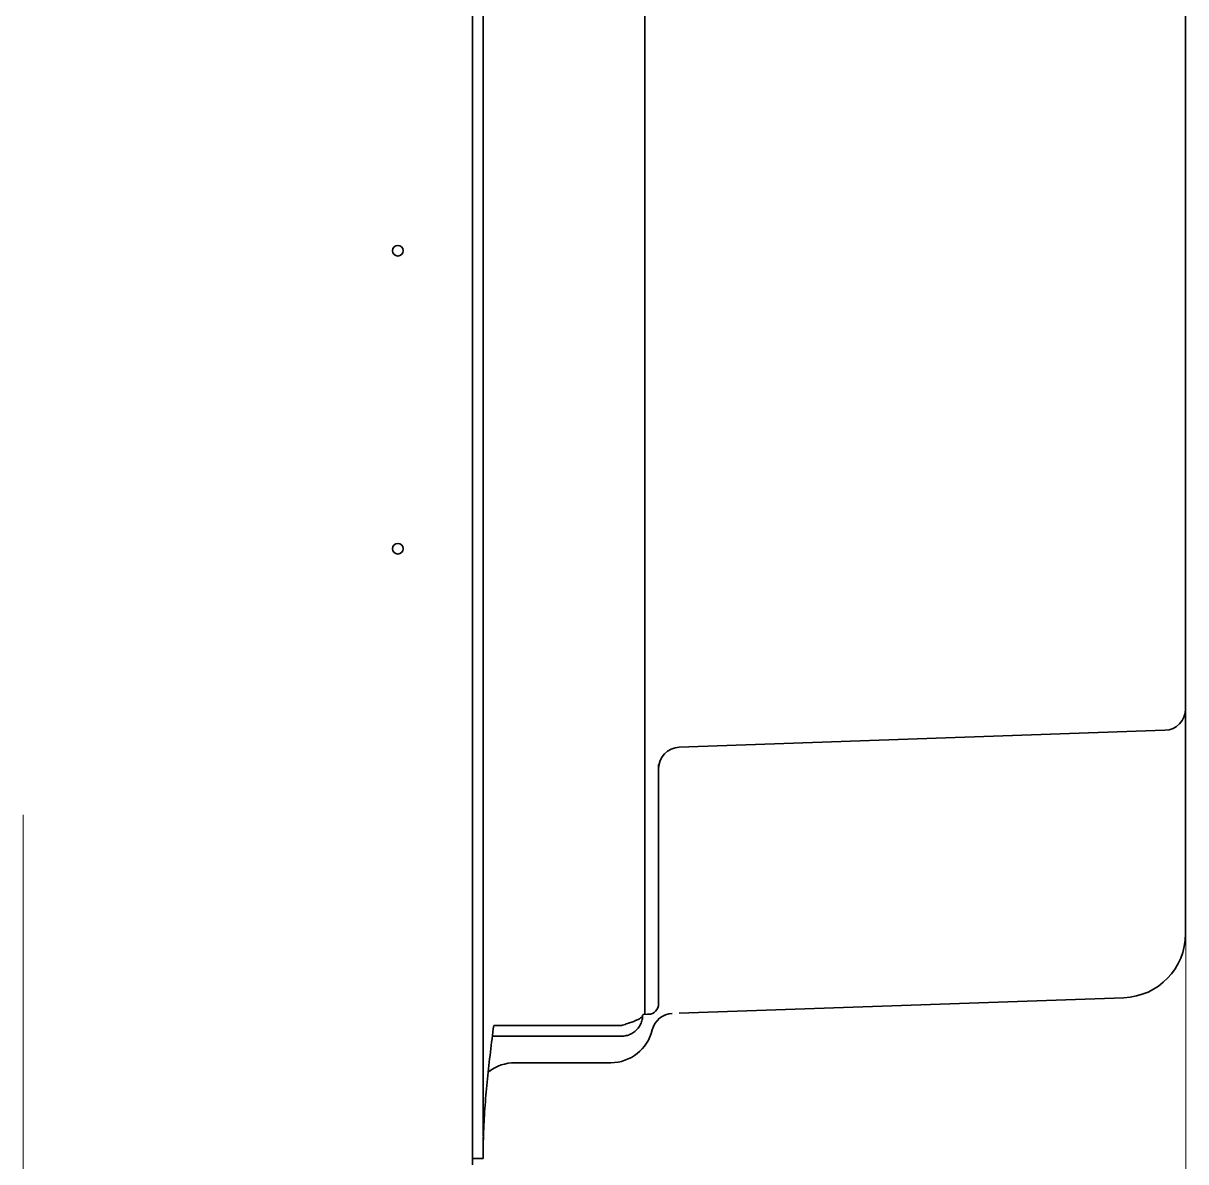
# Model space of a CAD drawing. Extents: x 5987 to 10491, y -672 to 3388.
# Drawn here: x 8032.5 to 8141.7, y 1374.2 to 1481.2 of the extents above; entities that cross this region are included whole.
import ezdxf

# ---------------------------------------------------------------- set-up
doc = ezdxf.new("R2010")
doc.units = 0
doc.header["$LTSCALE"] = 5
doc.layers.get('0').update_dxf_attribs({"linetype": 'CONTINUOUS', "lineweight": 0})
doc.layers.add('1', color=7, linetype='CONTINUOUS', true_color=0xffffff)

msp = doc.modelspace()

# ---------------------------------------------------------------- linework, layer by layer
at = {"color": 1}
msp.add_line((8032.47, 1406.83), (8032.47, 1306.83), dxfattribs=at)
at = {"color": 4}
msp.add_line((8141.69, 1399.83), (8141.69, 1299.83), dxfattribs=at)
at = {"layer": '1', "color": 7, "linetype": 'Continuous', "lineweight": 35}
for p, q in [((8090.87, 1388.07), (8090.87, 2086.35)), ((8074.67, 2073.33), (8074.67, 1373.93)), ((8141.67, 1586.09), (8141.67, 1416.77)), ((8075.67, 1376.62), (8075.67, 1558.83)), ((8141.67, 1412.78), (8141.67, 1416.77)), ((8094.1, 1413.18), (8139.74, 1414.77)), ((8141.67, 1412.78), (8141.67, 1395.64)), ((8092.17, 1411.54), (8092.17, 1389.08)), ((8135.88, 1389.64), (8094.1, 1388.18)), ((8090.67, 1388.06), (8091.13, 1388.08)), ((8091.13, 1388.08), (8091.21, 1388.08)), ((8076.58, 1386.03), (8088.67, 1386.03)), ((8076.67, 1387.03), (8088.67, 1387.03)), ((8078.67, 1383.53), (8087.67, 1383.53)), ((8075.67, 1376.53), (8075.67, 1374.53)), ((8074.67, 1374.53), (8075.67, 1374.53))]:
    msp.add_line(p, q, dxfattribs=at)
for centre in [(8067.67, 1459.83), (8067.67, 1431.83)]:
    msp.add_circle(centre, 0.5, dxfattribs=at)
for centre, radius, start, end in [((8139.67, 1416.77), 2, 272, 0), ((8094.17, 1411.18), 2, 92, 180), ((8135.67, 1395.64), 6, 272, 0), ((8091.17, 1389.08), 1, 272, 0), ((8093.52, 1386.16), 2, 92, 166.83), ((8087.67, 1387.53), 4, 270, 346.8394), ((8078.67, 1379.53), 4, 90, 127.4921)]:
    msp.add_arc(centre, radius, start, end, dxfattribs=at)
for points in [[(8090.67, 1388.03), (8090.67, 1388), (8090.66, 1387.95), (8090.63, 1387.88), (8090.56, 1387.81), (8090.48, 1387.74), (8090.37, 1387.67), (8090.24, 1387.6), (8090.09, 1387.53), (8089.92, 1387.45), (8089.74, 1387.38), (8089.54, 1387.31), (8089.34, 1387.24), (8089.12, 1387.17), (8088.9, 1387.1), (8088.75, 1387.05), (8088.67, 1387.03)], [(8090.67, 1388.03), (8090.67, 1387.95), (8090.66, 1387.8), (8090.63, 1387.58), (8090.56, 1387.36), (8090.48, 1387.16), (8090.37, 1386.96), (8090.24, 1386.78), (8090.09, 1386.61), (8089.92, 1386.46), (8089.74, 1386.33), (8089.54, 1386.22), (8089.34, 1386.13), (8089.12, 1386.07), (8088.9, 1386.03), (8088.75, 1386.03), (8088.67, 1386.03)]]:
    msp.add_open_spline(points, degree=3, dxfattribs=at)
msp.add_open_spline([(8076.67, 1387.03), (8076.57, 1386.19), (8076.36, 1384.53), (8076.08, 1382.03), (8075.85, 1379.53), (8075.74, 1377.61), (8075.7, 1376.53), (8075.7, 1376.28)], degree=3, knots=[0, 0, 0, 0, 0.232572, 0.465144, 0.697716, 0.930287, 1, 1, 1, 1], dxfattribs=at)

doc.saveas('drawing.dxf')
